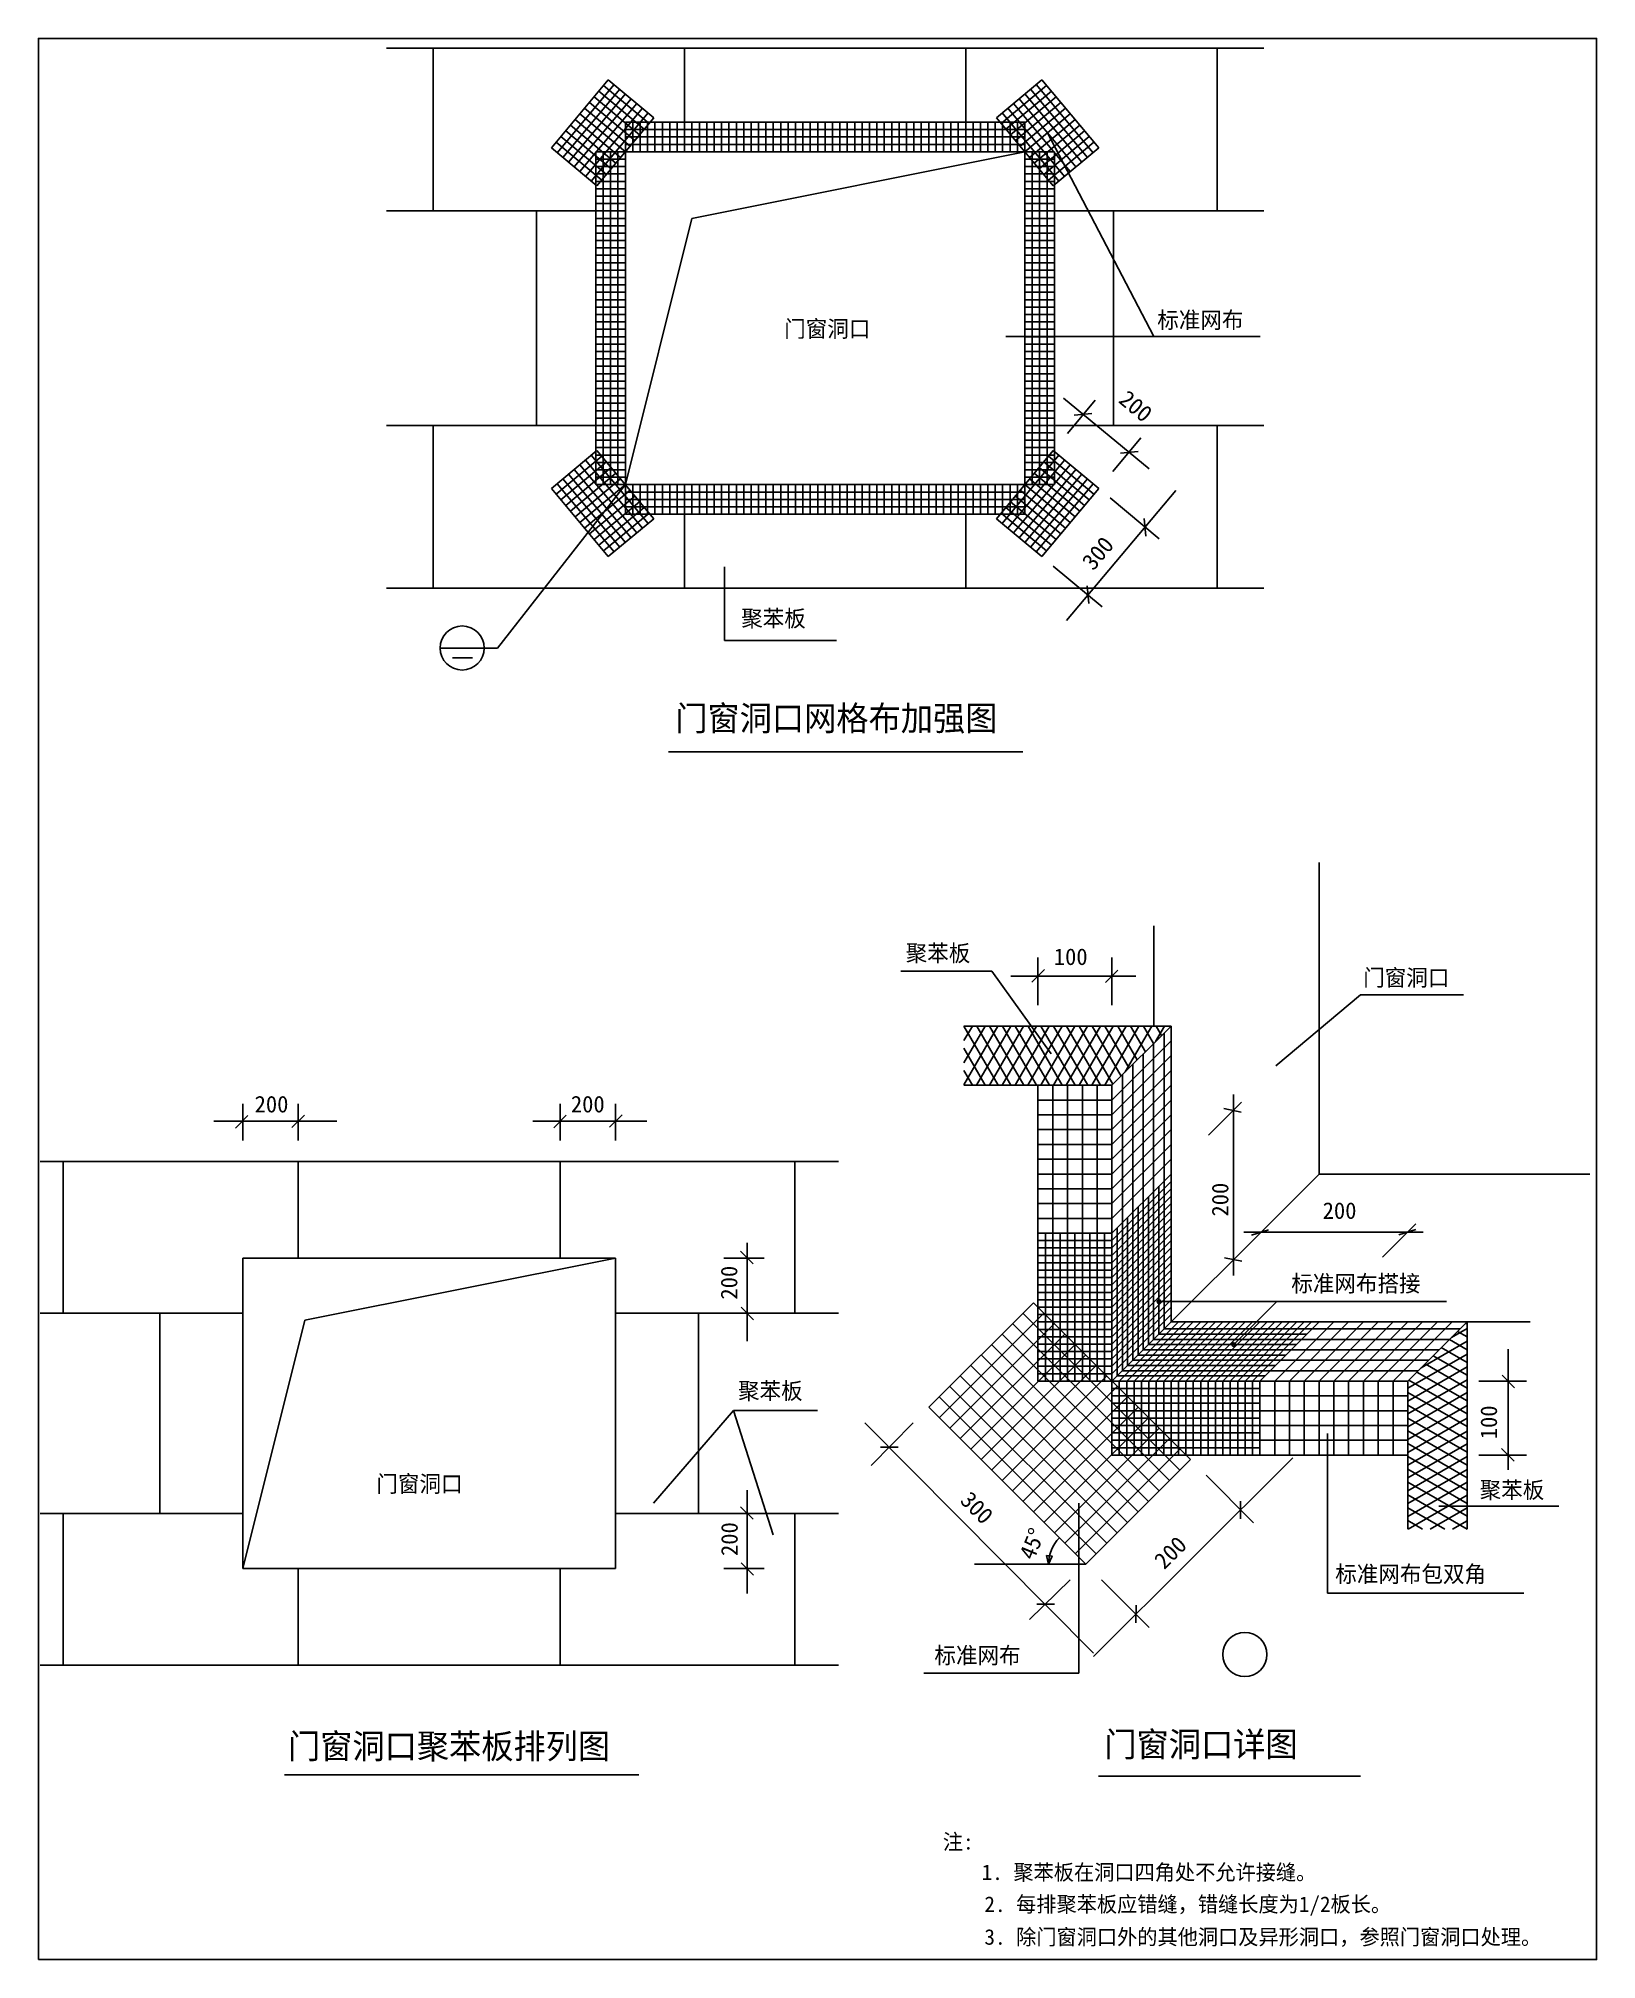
# Model space of a CAD drawing. Header units: metres. Extents: x 32407 to 53469, y -5249 to 20723.
import ezdxf

# ---------------------------------------------------------------- set-up
doc = ezdxf.new("R2010")
doc.units = ezdxf.units.M
doc.layers.add('PUB_DIM', color=3, linetype='Continuous')
doc.layers.add('PUB_TEXT', color=7, linetype='Continuous')

# ---------------------------------------------------------------- blocks, each defined once
blk = doc.blocks.new('_DIMX')
blk.add_lwpolyline([(-88.56, -87.43), (80.89, 81.91)])

msp = doc.modelspace()

# ---------------------------------------------------------------- linework, layer by layer
for p, q in [((37112.51, 20590.39), (48969.54, 20590.39)), ((37741.03, 18390.39), (37741.03, 20590.39)), ((41141.03, 19190.39), (41141.03, 20590.39)), ((44941.03, 19190.39), (44941.03, 20590.39)), ((48341.03, 18390.39), (48341.03, 20590.39)), ((40110.56, 20163.47), (39342.34, 19241.61)), ((40187.38, 20099.45), (39419.16, 19177.59)), ((40264.21, 20035.43), (39495.98, 19113.57)), ((40597.1, 19497.68), (39982.52, 20009.83)), ((40661.12, 19574.5), (40046.54, 20086.65)), ((40725.14, 19651.32), (40110.56, 20163.47)), ((45356.92, 19651.32), (45971.49, 20163.47)), ((45420.94, 19574.5), (46035.51, 20086.65)), ((45484.95, 19497.68), (46099.53, 20009.83)), ((45817.85, 20035.43), (46586.07, 19113.57)), ((45894.67, 20099.45), (46662.89, 19177.59)), ((45971.49, 20163.47), (46739.72, 19241.61)), ((40341.03, 19971.42), (39572.81, 19049.55)), ((40417.85, 19907.4), (39649.63, 18985.53)), ((40494.67, 19843.38), (39726.45, 18921.51)), ((40405.05, 19267.21), (39790.47, 19779.36)), ((40571.49, 19779.36), (39803.27, 18857.5)), ((40469.07, 19344.04), (39854.49, 19856.18)), ((40533.08, 19420.86), (39918.51, 19933.01)), ((45510.56, 19779.36), (46278.78, 18857.5)), ((45548.97, 19420.86), (46163.55, 19933.01)), ((45587.38, 19843.38), (46355.61, 18921.51)), ((45612.99, 19344.04), (46227.57, 19856.18)), ((45664.21, 19907.4), (46432.43, 18985.53)), ((45677.01, 19267.21), (46291.59, 19779.36)), ((45741.03, 19971.42), (46509.25, 19049.55)), ((40212.99, 19036.75), (39598.41, 19548.89)), ((40277.01, 19113.57), (39662.43, 19625.72)), ((40341.03, 19190.39), (39726.45, 19702.54)), ((40648.32, 19715.34), (39880.1, 18793.48)), ((40725.14, 19651.32), (39956.92, 18729.46)), ((40341.03, 19590.39), (40341.03, 19190.39)), ((40341.03, 19590.39), (45741.03, 19590.39)), ((40341.03, 19490.39), (45741.03, 19490.39)), ((40441.03, 19590.39), (40441.03, 19190.39)), ((40541.03, 19590.39), (40541.03, 19190.39)), ((40641.03, 19590.39), (40641.03, 19190.39)), ((40741.03, 19590.39), (40741.03, 19190.39)), ((40841.03, 19590.39), (40841.03, 19190.39)), ((40941.03, 19590.39), (40941.03, 19190.39)), ((41041.03, 19590.39), (41041.03, 19190.39)), ((41141.03, 19590.39), (41141.03, 19190.39)), ((41241.03, 19590.39), (41241.03, 19190.39)), ((41341.03, 19590.39), (41341.03, 19190.39)), ((41441.03, 19590.39), (41441.03, 19190.39)), ((41541.03, 19590.39), (41541.03, 19190.39)), ((41641.03, 19590.39), (41641.03, 19190.39)), ((41741.03, 19590.39), (41741.03, 19190.39)), ((41841.03, 19590.39), (41841.03, 19190.39)), ((41941.03, 19590.39), (41941.03, 19190.39)), ((42041.03, 19590.39), (42041.03, 19190.39)), ((42141.03, 19590.39), (42141.03, 19190.39)), ((42241.03, 19590.39), (42241.03, 19190.39)), ((42341.03, 19590.39), (42341.03, 19190.39)), ((42441.03, 19590.39), (42441.03, 19190.39)), ((42541.03, 19590.39), (42541.03, 19190.39)), ((42641.03, 19590.39), (42641.03, 19190.39)), ((42741.03, 19590.39), (42741.03, 19190.39)), ((42841.03, 19590.39), (42841.03, 19190.39)), ((42941.03, 19590.39), (42941.03, 19190.39)), ((43041.03, 19590.39), (43041.03, 19190.39)), ((43141.03, 19590.39), (43141.03, 19190.39)), ((43241.03, 19590.39), (43241.03, 19190.39)), ((43341.03, 19590.39), (43341.03, 19190.39)), ((43441.03, 19590.39), (43441.03, 19190.39)), ((43541.03, 19590.39), (43541.03, 19190.39)), ((43641.03, 19590.39), (43641.03, 19190.39)), ((43741.03, 19590.39), (43741.03, 19190.39)), ((43841.03, 19590.39), (43841.03, 19190.39)), ((43941.03, 19590.39), (43941.03, 19190.39)), ((44041.03, 19590.39), (44041.03, 19190.39)), ((44141.03, 19590.39), (44141.03, 19190.39)), ((44241.03, 19590.39), (44241.03, 19190.39)), ((44341.03, 19590.39), (44341.03, 19190.39)), ((44441.03, 19590.39), (44441.03, 19190.39)), ((44541.03, 19590.39), (44541.03, 19190.39)), ((44641.03, 19590.39), (44641.03, 19190.39)), ((44741.03, 19590.39), (44741.03, 19190.39)), ((44841.03, 19590.39), (44841.03, 19190.39)), ((44941.03, 19590.39), (44941.03, 19190.39)), ((45041.03, 19590.39), (45041.03, 19190.39)), ((45141.03, 19590.39), (45141.03, 19190.39)), ((45241.03, 19590.39), (45241.03, 19190.39)), ((45341.03, 19590.39), (45341.03, 19190.39)), ((45356.92, 19651.32), (46125.14, 18729.46)), ((45433.74, 19715.34), (46201.96, 18793.48)), ((45441.03, 19590.39), (45441.03, 19190.39)), ((45541.03, 19590.39), (45541.03, 19190.39)), ((45641.03, 19590.39), (45641.03, 19190.39)), ((45741.03, 19190.39), (46355.61, 19702.54)), ((45741.03, 19590.39), (45741.03, 19190.39)), ((45805.05, 19113.57), (46419.62, 19625.72)), ((45869.07, 19036.75), (46483.64, 19548.89)), ((39956.92, 18729.46), (39342.34, 19241.61)), ((40020.94, 18806.28), (39406.36, 19318.43)), ((40084.95, 18883.1), (39470.38, 19395.25)), ((40148.97, 18959.93), (39534.4, 19472.07)), ((40341.03, 19390.39), (45741.03, 19390.39)), ((40341.03, 19290.39), (45741.03, 19290.39)), ((45933.08, 18959.93), (46547.66, 19472.07)), ((45997.1, 18883.1), (46611.68, 19395.25)), ((46048.32, 19446.47), (47484.87, 16693.03)), ((46061.12, 18806.28), (46675.7, 19318.43)), ((46125.14, 18729.46), (46739.72, 19241.61)), ((39941.03, 14690.39), (39941.03, 19190.39)), ((39941.03, 19190.39), (40341.03, 19190.39)), ((39941.03, 19090.39), (40341.03, 19090.39)), ((39941.03, 18990.39), (40341.03, 18990.39)), ((40041.03, 14690.39), (40041.03, 19190.39)), ((40141.03, 14690.39), (40141.03, 19190.39)), ((40241.03, 14690.39), (40241.03, 19190.39)), ((40341.03, 19190.39), (45741.03, 19190.39)), ((40341.03, 14690.39), (40341.03, 19190.39)), ((41241.03, 18290.39), (45741.03, 19190.39)), ((45741.03, 14690.39), (45741.03, 19190.39)), ((46141.03, 19190.39), (45741.03, 19190.39)), ((46141.03, 19090.39), (45741.03, 19090.39)), ((46141.03, 18990.39), (45741.03, 18990.39)), ((45841.03, 14690.39), (45841.03, 19190.39)), ((45941.03, 14690.39), (45941.03, 19190.39)), ((46041.03, 14690.39), (46041.03, 19190.39)), ((46141.03, 14690.39), (46141.03, 19190.39)), ((39941.03, 18890.39), (40341.03, 18890.39)), ((39941.03, 18790.39), (40341.03, 18790.39)), ((46141.03, 18890.39), (45741.03, 18890.39)), ((46141.03, 18790.39), (45741.03, 18790.39)), ((39941.03, 18690.39), (40341.03, 18690.39)), ((39941.03, 18590.39), (40341.03, 18590.39)), ((39941.03, 18490.39), (40341.03, 18490.39)), ((46141.03, 18690.39), (45741.03, 18690.39)), ((46141.03, 18590.39), (45741.03, 18590.39)), ((46141.03, 18490.39), (45741.03, 18490.39)), ((37112.51, 18390.39), (40341.03, 18390.39)), ((39141.03, 15490.39), (39141.03, 18390.39)), ((39941.03, 18390.39), (40341.03, 18390.39)), ((39941.03, 18290.39), (40341.03, 18290.39)), ((39941.03, 18190.39), (40341.03, 18190.39)), ((40341.03, 14690.39), (41241.03, 18290.39)), ((45741.03, 18390.39), (48969.54, 18390.39)), ((46141.03, 18390.39), (45741.03, 18390.39)), ((46141.03, 18290.39), (45741.03, 18290.39)), ((46141.03, 18190.39), (45741.03, 18190.39)), ((46941.03, 15490.39), (46941.03, 18390.39)), ((39941.03, 18090.39), (40341.03, 18090.39)), ((39941.03, 17990.39), (40341.03, 17990.39)), ((46141.03, 18090.39), (45741.03, 18090.39)), ((46141.03, 17990.39), (45741.03, 17990.39)), ((39941.03, 17890.39), (40341.03, 17890.39)), ((39941.03, 17790.39), (40341.03, 17790.39)), ((39941.03, 17690.39), (40341.03, 17690.39)), ((46141.03, 17890.39), (45741.03, 17890.39)), ((46141.03, 17790.39), (45741.03, 17790.39)), ((46141.03, 17690.39), (45741.03, 17690.39)), ((39941.03, 17590.39), (40341.03, 17590.39)), ((39941.03, 17490.39), (40341.03, 17490.39)), ((46141.03, 17590.39), (45741.03, 17590.39)), ((46141.03, 17490.39), (45741.03, 17490.39)), ((39941.03, 17390.39), (40341.03, 17390.39)), ((39941.03, 17290.39), (40341.03, 17290.39)), ((39941.03, 17190.39), (40341.03, 17190.39)), ((46141.03, 17390.39), (45741.03, 17390.39)), ((46141.03, 17290.39), (45741.03, 17290.39)), ((46141.03, 17190.39), (45741.03, 17190.39)), ((39941.03, 17090.39), (40341.03, 17090.39)), ((39941.03, 16990.39), (40341.03, 16990.39)), ((39941.03, 16890.39), (40341.03, 16890.39)), ((46141.03, 17090.39), (45741.03, 17090.39)), ((46141.03, 16990.39), (45741.03, 16990.39)), ((46141.03, 16890.39), (45741.03, 16890.39)), ((39941.03, 16790.39), (40341.03, 16790.39)), ((39941.03, 16690.39), (40341.03, 16690.39)), ((45482.37, 16693.03), (48922.88, 16693.03)), ((46141.03, 16790.39), (45741.03, 16790.39)), ((46141.03, 16690.39), (45741.03, 16690.39)), ((39941.03, 16590.39), (40341.03, 16590.39)), ((39941.03, 16490.39), (40341.03, 16490.39)), ((39941.03, 16390.39), (40341.03, 16390.39)), ((46141.03, 16590.39), (45741.03, 16590.39)), ((46141.03, 16490.39), (45741.03, 16490.39)), ((46141.03, 16390.39), (45741.03, 16390.39)), ((39941.03, 16290.39), (40341.03, 16290.39)), ((39941.03, 16190.39), (40341.03, 16190.39)), ((46141.03, 16290.39), (45741.03, 16290.39)), ((46141.03, 16190.39), (45741.03, 16190.39)), ((39941.03, 16090.39), (40341.03, 16090.39)), ((39941.03, 15990.39), (40341.03, 15990.39)), ((39941.03, 15890.39), (40341.03, 15890.39)), ((46141.03, 16090.39), (45741.03, 16090.39)), ((46141.03, 15990.39), (45741.03, 15990.39)), ((46141.03, 15890.39), (45741.03, 15890.39)), ((47421.83, 14903.15), (46262.65, 15859.48)), ((39941.03, 15790.39), (40341.03, 15790.39)), ((39941.03, 15690.39), (40341.03, 15690.39)), ((39941.03, 15590.39), (40341.03, 15590.39)), ((46141.03, 15790.39), (45741.03, 15790.39)), ((46141.03, 15690.39), (45741.03, 15690.39)), ((46141.03, 15590.39), (45741.03, 15590.39)), ((46317.19, 15381.79), (46693.44, 15833.29)), ((46532.63, 15641.87), (46531.86, 15642.51)), ((37112.51, 15490.39), (40341.03, 15490.39)), ((37741.03, 13290.39), (37741.03, 15490.39)), ((39941.03, 15490.39), (40341.03, 15490.39)), ((39941.03, 15390.39), (40341.03, 15390.39)), ((45741.03, 15490.39), (48969.54, 15490.39)), ((46141.03, 15490.39), (45741.03, 15490.39)), ((46141.03, 15390.39), (45741.03, 15390.39)), ((48341.03, 13290.39), (48341.03, 15490.39)), ((39956.92, 15151.32), (39342.34, 14639.18)), ((40020.94, 15074.5), (39406.36, 14562.35)), ((40648.32, 14165.44), (39880.1, 15087.31)), ((39941.03, 15290.39), (40341.03, 15290.39)), ((39941.03, 15190.39), (40341.03, 15190.39)), ((39941.03, 15090.39), (40341.03, 15090.39)), ((40725.14, 14229.46), (39956.92, 15151.32)), ((45356.92, 14229.46), (46125.14, 15151.32)), ((45433.74, 14165.44), (46201.96, 15087.31)), ((46141.03, 15290.39), (45741.03, 15290.39)), ((46141.03, 15190.39), (45741.03, 15190.39)), ((46141.03, 15090.39), (45741.03, 15090.39)), ((46061.12, 15074.5), (46675.7, 14562.35)), ((46125.14, 15151.32), (46739.72, 14639.18)), ((46931.77, 14869.64), (47308.02, 15321.14)), ((47148.74, 15128.44), (47149.51, 15127.8)), ((40084.95, 14997.68), (39470.38, 14485.53)), ((40148.97, 14920.86), (39534.4, 14408.71)), ((40341.03, 13909.37), (39572.81, 14831.23)), ((40212.99, 14844.04), (39598.41, 14331.89)), ((40417.85, 13973.39), (39649.63, 14895.25)), ((40494.67, 14037.4), (39726.45, 14959.27)), ((40571.49, 14101.42), (39803.27, 15023.29)), ((39941.03, 14990.39), (40341.03, 14990.39)), ((39941.03, 14890.39), (40341.03, 14890.39)), ((45510.56, 14101.42), (46278.78, 15023.29)), ((45587.38, 14037.4), (46355.61, 14959.27)), ((45664.21, 13973.39), (46432.43, 14895.25)), ((46141.03, 14990.39), (45741.03, 14990.39)), ((46141.03, 14890.39), (45741.03, 14890.39)), ((45741.03, 13909.37), (46509.25, 14831.23)), ((45869.07, 14844.04), (46483.64, 14331.89)), ((45933.08, 14920.86), (46547.66, 14408.71)), ((45997.1, 14997.68), (46611.68, 14485.53)), ((40110.56, 13717.31), (39342.34, 14639.18)), ((40187.38, 13781.33), (39419.16, 14703.2)), ((40264.21, 13845.35), (39495.98, 14767.21)), ((40277.01, 14767.21), (39662.43, 14255.07)), ((40341.03, 14690.39), (39726.45, 14178.24)), ((40405.05, 14613.57), (39790.47, 14101.42)), ((39941.03, 14790.39), (40341.03, 14790.39)), ((39941.03, 14690.39), (40341.03, 14690.39)), ((40341.03, 14690.39), (45741.03, 14690.39)), ((40341.03, 14290.39), (40341.03, 14690.39)), ((40341.03, 14590.39), (45741.03, 14590.39)), ((40441.03, 14290.39), (40441.03, 14690.39)), ((40541.03, 14290.39), (40541.03, 14690.39)), ((40641.03, 14290.39), (40641.03, 14690.39)), ((40741.03, 14290.39), (40741.03, 14690.39)), ((40841.03, 14290.39), (40841.03, 14690.39)), ((40941.03, 14290.39), (40941.03, 14690.39)), ((41041.03, 14290.39), (41041.03, 14690.39)), ((41141.03, 13290.39), (41141.03, 14690.39)), ((41141.03, 14290.39), (41141.03, 14690.39)), ((41241.03, 14290.39), (41241.03, 14690.39)), ((41341.03, 14290.39), (41341.03, 14690.39)), ((41441.03, 14290.39), (41441.03, 14690.39)), ((41541.03, 14290.39), (41541.03, 14690.39)), ((41641.03, 14290.39), (41641.03, 14690.39)), ((41741.03, 14290.39), (41741.03, 14690.39)), ((41841.03, 14290.39), (41841.03, 14690.39)), ((41941.03, 14290.39), (41941.03, 14690.39)), ((42041.03, 14290.39), (42041.03, 14690.39)), ((42141.03, 14290.39), (42141.03, 14690.39)), ((42241.03, 14290.39), (42241.03, 14690.39)), ((42341.03, 14290.39), (42341.03, 14690.39)), ((42441.03, 14290.39), (42441.03, 14690.39)), ((42541.03, 14290.39), (42541.03, 14690.39)), ((42641.03, 14290.39), (42641.03, 14690.39)), ((42741.03, 14290.39), (42741.03, 14690.39)), ((42841.03, 14290.39), (42841.03, 14690.39)), ((42941.03, 14290.39), (42941.03, 14690.39)), ((43041.03, 14290.39), (43041.03, 14690.39)), ((43141.03, 14290.39), (43141.03, 14690.39)), ((43241.03, 14290.39), (43241.03, 14690.39)), ((43341.03, 14290.39), (43341.03, 14690.39)), ((43441.03, 14290.39), (43441.03, 14690.39)), ((43541.03, 14290.39), (43541.03, 14690.39)), ((43641.03, 14290.39), (43641.03, 14690.39)), ((43741.03, 14290.39), (43741.03, 14690.39)), ((43841.03, 14290.39), (43841.03, 14690.39)), ((43941.03, 14290.39), (43941.03, 14690.39)), ((44041.03, 14290.39), (44041.03, 14690.39)), ((44141.03, 14290.39), (44141.03, 14690.39)), ((44241.03, 14290.39), (44241.03, 14690.39)), ((44341.03, 14290.39), (44341.03, 14690.39)), ((44441.03, 14290.39), (44441.03, 14690.39)), ((44541.03, 14290.39), (44541.03, 14690.39)), ((44641.03, 14290.39), (44641.03, 14690.39)), ((44741.03, 14290.39), (44741.03, 14690.39)), ((44841.03, 14290.39), (44841.03, 14690.39)), ((44941.03, 13290.39), (44941.03, 14690.39)), ((44941.03, 14290.39), (44941.03, 14690.39)), ((45041.03, 14290.39), (45041.03, 14690.39)), ((45141.03, 14290.39), (45141.03, 14690.39)), ((45241.03, 14290.39), (45241.03, 14690.39)), ((45341.03, 14290.39), (45341.03, 14690.39)), ((45441.03, 14290.39), (45441.03, 14690.39)), ((45541.03, 14290.39), (45541.03, 14690.39)), ((45641.03, 14290.39), (45641.03, 14690.39)), ((45677.01, 14613.57), (46291.59, 14101.42)), ((46141.03, 14790.39), (45741.03, 14790.39)), ((45741.03, 14690.39), (46355.61, 14178.24)), ((46141.03, 14690.39), (45741.03, 14690.39)), ((45741.03, 14290.39), (45741.03, 14690.39)), ((45805.05, 14767.21), (46419.62, 14255.07)), ((45817.85, 13845.35), (46586.07, 14767.21)), ((45894.67, 13781.33), (46662.89, 14703.2)), ((45971.49, 13717.31), (46739.72, 14639.18)), ((46305.87, 12855.67), (47781, 14613.14)), ((40469.07, 14536.75), (39854.49, 14024.6)), ((40533.08, 14459.93), (39918.51, 13947.78)), ((40597.1, 14383.1), (39982.52, 13870.96)), ((40661.12, 14306.28), (40046.54, 13794.13)), ((40341.03, 14490.39), (45741.03, 14490.39)), ((40341.03, 14390.39), (45741.03, 14390.39)), ((40341.03, 14290.39), (45741.03, 14290.39)), ((45420.94, 14306.28), (46035.51, 13794.13)), ((45484.95, 14383.1), (46099.53, 13870.96)), ((45548.97, 14459.93), (46163.55, 13947.78)), ((45612.99, 14536.75), (46227.57, 14024.6)), ((46893.36, 14511.14), (47556.03, 13958.92)), ((40725.14, 14229.46), (40110.56, 13717.31)), ((45356.92, 14229.46), (45971.49, 13717.31)), ((41683.19, 13579.94), (41683.19, 12583.97)), ((46125.14, 13589.27), (46787.8, 13037.05)), ((37112.51, 13290.39), (48969.54, 13290.39)), ((38610.53, 12481.73), (37839.77, 12481.73)), ((41683.19, 12583.97), (43193.83, 12583.97)), ((38003.52, 12346.96), (38275.96, 12346.96)), ((40921.79, 11078.63), (45715.43, 11078.63)), ((49718.08, 5370.98), (49718.08, 9581.61)), ((47483.62, 7370.98), (47483.62, 8726.95)), ((44064.98, 8112.59), (45296.18, 8112.59)), ((45296.18, 8112.59), (46095.87, 6993.99)), ((45918.08, 7651.85), (45918.08, 8296.65)), ((46918.08, 7651.85), (46918.08, 8296.65)), ((45550.22, 8046.65), (47240.7, 8046.65)), ((50277.03, 7794.53), (49133.32, 6832.24)), ((51670.62, 7794.53), (50277.03, 7794.53)), ((47718.08, 7370.98), (44918.08, 7370.98)), ((44918.08, 7370.98), (45379.96, 6570.98)), ((44918.08, 6574.98), (45377.65, 7370.98)), ((44918.08, 6874.98), (45204.44, 7370.98)), ((44918.08, 7174.98), (45031.24, 7370.98)), ((44918.08, 7370.98), (47718.08, 7370.98)), ((45088.97, 6570.98), (45550.85, 7370.98)), ((45091.28, 7370.98), (45553.16, 6570.98)), ((45262.18, 6570.98), (45724.06, 7370.98)), ((45264.49, 7370.98), (45726.37, 6570.98)), ((45435.38, 6570.98), (45897.26, 7370.98)), ((45437.69, 7370.98), (45899.57, 6570.98)), ((45608.59, 6570.98), (46070.47, 7370.98)), ((45610.9, 7370.98), (46072.78, 6570.98)), ((45781.79, 6570.98), (46243.67, 7370.98)), ((45784.1, 7370.98), (46245.98, 6570.98)), ((45955, 6570.98), (46416.88, 7370.98)), ((45957.31, 7370.98), (46419.19, 6570.98)), ((46128.2, 6570.98), (46590.08, 7370.98)), ((46130.51, 7370.98), (46592.39, 6570.98)), ((46301.41, 6570.98), (46763.29, 7370.98)), ((46303.72, 7370.98), (46765.6, 6570.98)), ((46474.61, 6570.98), (46936.49, 7370.98)), ((46476.92, 7370.98), (46931.22, 6584.12)), ((46647.82, 6570.98), (47109.7, 7370.98)), ((46650.13, 7370.98), (47041.02, 6693.93)), ((46821.02, 6570.98), (47282.9, 7370.98)), ((46823.33, 7370.98), (47150.83, 6803.73)), ((46918.08, 6570.98), (47718.08, 7370.98)), ((47718.08, 7370.98), (46918.08, 6570.98)), ((46996.54, 7370.98), (47260.64, 6913.54)), ((47098.25, 6751.16), (47456.11, 7370.98)), ((47169.74, 7370.98), (47370.45, 7023.35)), ((47342.95, 7370.98), (47480.25, 7133.16)), ((47342.95, 7370.98), (47480.25, 7133.16)), ((47508.06, 7160.96), (47629.31, 7370.98)), ((47516.15, 7370.98), (47590.06, 7242.96)), ((47623.08, 3275.98), (47623.08, 7275.98)), ((47718.08, 3370.98), (47718.08, 7370.98)), ((44918.08, 7070.98), (45206.75, 6570.98)), ((46918.08, 6370.98), (47718.08, 7170.98)), ((47482.08, 3134.98), (47482.08, 7134.98)), ((44918.08, 6770.98), (45033.55, 6570.98)), ((46918.08, 6170.98), (47718.08, 6970.98)), ((46918.08, 5970.98), (47718.08, 6770.98)), ((47200.08, 2852.98), (47200.08, 6852.98)), ((47341.08, 2993.98), (47341.08, 6993.98)), ((44918.08, 6570.98), (46918.08, 6570.98)), ((46918.08, 6570.98), (44918.08, 6570.98)), ((45918.08, 2570.98), (45918.08, 6570.98)), ((46118.08, 2570.98), (46118.08, 6570.98)), ((46318.08, 2570.98), (46318.08, 6570.98)), ((46518.08, 2570.98), (46518.08, 6570.98)), ((46718.08, 2570.98), (46718.08, 6570.98)), ((46918.08, 1570.98), (46918.08, 6570.98)), ((46918.08, 5770.98), (47718.08, 6570.98)), ((47059.08, 2711.98), (47059.08, 6711.98)), ((35169.41, 5822.93), (35169.41, 6317.46)), ((35915.84, 5822.93), (35915.84, 6317.46)), ((39461.38, 5822.93), (39461.38, 6317.46)), ((40207.81, 5822.93), (40207.81, 6317.46)), ((45918.08, 6370.98), (46918.08, 6370.98)), ((46918.08, 5570.98), (47718.08, 6370.98)), ((48223.36, 5894.36), (48671.65, 6342.65)), ((48560.49, 4019.36), (48560.49, 6443.62)), ((36442.43, 6084.2), (34780, 6084.2)), ((35168.48, 6084.2), (35167.54, 6084.2)), ((35916.77, 6084.2), (35917.7, 6084.2)), ((40629.17, 6084.2), (39089.12, 6084.2)), ((39460.44, 6084.2), (39459.51, 6084.2)), ((40208.74, 6084.2), (40209.67, 6084.2)), ((45918.08, 6170.98), (46918.08, 6170.98)), ((46918.08, 5370.98), (47718.08, 6170.98)), ((45918.08, 5970.98), (46918.08, 5970.98)), ((45918.08, 5770.98), (46918.08, 5770.98)), ((46918.08, 5170.98), (47718.08, 5970.98)), ((46918.08, 4970.98), (47718.08, 5770.98)), ((32428.95, 5541.49), (43220.13, 5541.49)), ((32743.51, 3488.81), (32743.51, 5541.49)), ((35915.84, 4235.24), (35915.84, 5541.49)), ((39461.38, 4235.24), (39461.38, 5541.49)), ((42633.7, 3488.81), (42633.7, 5541.49)), ((45918.08, 5570.98), (46918.08, 5570.98)), ((46918.08, 4770.98), (47718.08, 5570.98)), ((45918.08, 5370.98), (46918.08, 5370.98)), ((46918.08, 2570.98), (49718.08, 5370.98)), ((46918.08, 4570.98), (47718.08, 5370.98)), ((46918.08, 4470.98), (47718.08, 5270.98)), ((47552.58, 3205.48), (47552.58, 5205.48)), ((49718.08, 5370.98), (53377.58, 5370.98)), ((45918.08, 5170.98), (46918.08, 5170.98)), ((45918.08, 4970.98), (46918.08, 4970.98)), ((46918.08, 4370.98), (47718.08, 5170.98)), ((46918.08, 4270.98), (47718.08, 5070.98)), ((46918.08, 4170.98), (47718.08, 4970.98)), ((47411.58, 3064.48), (47411.58, 5064.48)), ((45918.08, 4770.98), (46918.08, 4770.98)), ((46918.08, 4070.98), (47718.08, 4870.98)), ((46918.08, 3970.98), (47718.08, 4770.98)), ((47129.58, 2782.48), (47129.58, 4782.48)), ((47270.58, 2923.48), (47270.58, 4923.48)), ((48560.49, 4000.35), (48560.49, 4727.09)), ((50576.39, 4247.39), (51024.67, 4695.67)), ((41985.99, 3113.12), (41985.99, 4442.15)), ((45918.08, 4570.98), (46918.08, 4570.98)), ((45918.08, 4470.98), (46918.08, 4470.98)), ((46018.08, 2570.98), (46018.08, 4570.98)), ((46218.08, 2570.98), (46218.08, 4570.98)), ((46418.08, 2570.98), (46418.08, 4570.98)), ((46618.08, 2570.98), (46618.08, 4570.98)), ((46818.08, 2570.98), (46818.08, 4570.98)), ((46918.08, 3870.98), (47718.08, 4670.98)), ((46918.08, 3770.98), (47718.08, 4570.98)), ((46918.08, 3670.98), (47718.08, 4470.98)), ((46988.58, 2641.48), (46988.58, 4641.48)), ((48701.38, 4584.52), (51125.65, 4584.52)), ((35169.41, 36.57), (35169.41, 4235.24)), ((35169.41, 4235.24), (40207.81, 4235.24)), ((36009.14, 3395.5), (40207.81, 4235.24)), ((40207.81, 36.57), (40207.81, 4235.24)), ((41669.79, 4235.24), (42219.25, 4235.24)), ((41985.99, 4236.17), (41985.99, 4237.1)), ((45918.08, 4370.98), (46918.08, 4370.98)), ((45918.08, 4270.98), (46918.08, 4270.98)), ((45918.08, 4170.98), (46918.08, 4170.98)), ((46918.08, 3570.98), (47718.08, 4370.98)), ((46918.08, 3470.98), (47718.08, 4270.98)), ((46918.08, 3370.98), (47718.08, 4170.98)), ((45918.08, 4070.98), (46918.08, 4070.98)), ((45918.08, 3970.98), (46918.08, 3970.98)), ((46918.08, 3270.98), (47718.08, 4070.98)), ((46918.08, 3170.98), (47718.08, 3970.98)), ((45918.08, 3870.98), (46918.08, 3870.98)), ((45918.08, 3770.98), (46918.08, 3770.98)), ((45918.08, 3670.98), (46918.08, 3670.98)), ((46918.08, 3070.98), (47718.08, 3870.98)), ((46918.08, 2970.98), (47718.08, 3770.98)), ((46918.08, 2870.98), (47718.08, 3670.98)), ((47552.58, 3646.2), (51441.5, 3646.2)), ((48564.89, 3064.48), (49146.61, 3646.2)), ((32428.95, 3488.81), (35169.41, 3488.81)), ((34049.77, 783), (34049.77, 3488.81)), ((35169.41, 36.57), (36009.14, 3395.5)), ((40207.81, 3488.81), (43220.13, 3488.81)), ((41327.45, 783), (41327.45, 3488.81)), ((41669.79, 3488.81), (42219.25, 3488.81)), ((41985.99, 3487.88), (41985.99, 3486.94)), ((44443.2, 2217.43), (45857.42, 3631.64)), ((44584.62, 2076), (45998.84, 3490.22)), ((47837.32, 1368.9), (45715.99, 3490.22)), ((47978.74, 1510.32), (45857.42, 3631.64)), ((45918.08, 3570.98), (46918.08, 3570.98)), ((45918.08, 3470.98), (46918.08, 3470.98)), ((46918.08, 2770.98), (47718.08, 3570.98)), ((46918.08, 2670.98), (47718.08, 3470.98)), ((44726.05, 1934.58), (46140.26, 3348.8)), ((44867.47, 1793.16), (46281.68, 3207.38)), ((47554.47, 1086.06), (45433.15, 3207.38)), ((47695.89, 1227.48), (45574.57, 3348.8)), ((45918.08, 3370.98), (46918.08, 3370.98)), ((45918.08, 3270.98), (46918.08, 3270.98)), ((45918.08, 3170.98), (46918.08, 3170.98)), ((47018.08, 2570.98), (47818.08, 3370.98)), ((47118.08, 2570.98), (47918.08, 3370.98)), ((47218.08, 2570.98), (48018.08, 3370.98)), ((47318.08, 2570.98), (48118.08, 3370.98)), ((47418.08, 2570.98), (48218.08, 3370.98)), ((47482.08, 3134.98), (51482.08, 3134.98)), ((47518.08, 2570.98), (48318.08, 3370.98)), ((47552.58, 3205.48), (49552.58, 3205.48)), ((47618.08, 2570.98), (48418.08, 3370.98)), ((47623.08, 3275.98), (51623.08, 3275.98)), ((47718.08, 3370.98), (52571.92, 3370.98)), ((47718.08, 2570.98), (48518.08, 3370.98)), ((47818.08, 2570.98), (48618.08, 3370.98)), ((47918.08, 2570.98), (48718.08, 3370.98)), ((48018.08, 2570.98), (48818.08, 3370.98)), ((48118.08, 2570.98), (48918.08, 3370.98)), ((48218.08, 2570.98), (49018.08, 3370.98)), ((48318.08, 2570.98), (49118.08, 3370.98)), ((48418.08, 2570.98), (49218.08, 3370.98)), ((48518.08, 2570.98), (49318.08, 3370.98)), ((48618.08, 2570.98), (49418.08, 3370.98)), ((48718.08, 2570.98), (49518.08, 3370.98)), ((48818.08, 2570.98), (49618.08, 3370.98)), ((48918.08, 2570.98), (49718.08, 3370.98)), ((49118.08, 2570.98), (49918.08, 3370.98)), ((49318.08, 2570.98), (50118.08, 3370.98)), ((49518.08, 2570.98), (50318.08, 3370.98)), ((49718.08, 2570.98), (50518.08, 3370.98)), ((49918.08, 2570.98), (50718.08, 3370.98)), ((50118.08, 2570.98), (50918.08, 3370.98)), ((50318.08, 2570.98), (51118.08, 3370.98)), ((50518.08, 2570.98), (51318.08, 3370.98)), ((50718.08, 2570.98), (51518.08, 3370.98)), ((50918.08, 2570.98), (51718.08, 3370.98)), ((50918.08, 2570.98), (51718.08, 3370.98)), ((51718.08, 2995.85), (51480.25, 3133.16)), ((51718.08, 2995.85), (51480.25, 3133.16)), ((51508.06, 3160.96), (51718.08, 3282.22)), ((51718.08, 3169.06), (51590.06, 3242.96)), ((51718.08, 3342.26), (51699.87, 3352.77)), ((51718.08, 3370.98), (51718.08, 570.98)), ((51718.08, 3370.98), (51718.08, 570.98)), ((45008.89, 1651.74), (46423.1, 3065.95)), ((47271.63, 803.21), (45150.31, 2924.53)), ((45150.31, 1510.32), (46564.52, 2924.53)), ((47413.05, 944.63), (45291.73, 3065.95)), ((45918.08, 3070.98), (46918.08, 3070.98)), ((45918.08, 2970.98), (46918.08, 2970.98)), ((45918.08, 2870.98), (46918.08, 2870.98)), ((47270.58, 2923.48), (49270.58, 2923.48)), ((47341.08, 2993.98), (51341.08, 2993.98)), ((47411.58, 3064.48), (49411.58, 3064.48)), ((50918.08, 2473.93), (51718.08, 2935.81)), ((51098.25, 2751.16), (51718.08, 3109.01)), ((51718.08, 2649.44), (51260.64, 2913.54)), ((51718.08, 2822.65), (51370.45, 3023.35)), ((52273.82, 1373.93), (52273.82, 3004.43)), ((46988.79, 520.37), (44867.47, 2641.69)), ((47130.21, 661.79), (45008.89, 2783.11)), ((45291.73, 1368.9), (46705.94, 2783.11)), ((45433.15, 1227.48), (46847.37, 2641.69)), ((45918.08, 2770.98), (46918.08, 2770.98)), ((45918.08, 2670.98), (46918.08, 2670.98)), ((46988.58, 2641.48), (48988.58, 2641.48)), ((47059.08, 2711.98), (51059.08, 2711.98)), ((47129.58, 2782.48), (49129.58, 2782.48)), ((47200.08, 2852.98), (51200.08, 2852.98)), ((50918.08, 2300.72), (51718.08, 2762.6)), ((51718.08, 2303.03), (51041.02, 2693.93)), ((51718.08, 2476.24), (51150.83, 2803.73)), ((46705.94, 237.53), (44584.62, 2358.85)), ((46847.37, 378.95), (44726.05, 2500.27)), ((45574.57, 1086.06), (46988.79, 2500.27)), ((45715.99, 944.63), (47130.21, 2358.85)), ((45918.08, 2570.98), (50918.08, 2570.98)), ((46918.08, 2470.98), (48918.08, 2470.98)), ((46918.08, 2370.98), (50918.08, 2370.98)), ((47018.08, 1570.98), (47018.08, 2570.98)), ((47118.08, 1570.98), (47118.08, 2570.98)), ((47218.08, 1570.98), (47218.08, 2570.98)), ((47318.08, 1570.98), (47318.08, 2570.98)), ((47418.08, 1570.98), (47418.08, 2570.98)), ((47518.08, 1570.98), (47518.08, 2570.98)), ((47618.08, 1570.98), (47618.08, 2570.98)), ((47718.08, 1570.98), (47718.08, 2570.98)), ((47818.08, 1570.98), (47818.08, 2570.98)), ((47918.08, 1570.98), (47918.08, 2570.98)), ((48018.08, 1570.98), (48018.08, 2570.98)), ((48118.08, 1570.98), (48118.08, 2570.98)), ((48218.08, 1570.98), (48218.08, 2570.98)), ((48318.08, 1570.98), (48318.08, 2570.98)), ((48418.08, 1570.98), (48418.08, 2570.98)), ((48518.08, 1570.98), (48518.08, 2570.98)), ((48618.08, 1570.98), (48618.08, 2570.98)), ((48718.08, 1570.98), (48718.08, 2570.98)), ((48818.08, 1570.98), (48818.08, 2570.98)), ((48818.08, 1570.98), (48818.08, 2570.98)), ((48918.08, 1570.98), (48918.08, 2570.98)), ((48918.08, 1570.98), (48918.08, 2570.98)), ((49118.08, 1570.98), (49118.08, 2570.98)), ((49318.08, 1570.98), (49318.08, 2570.98)), ((49518.08, 1570.98), (49518.08, 2570.98)), ((49718.08, 1570.98), (49718.08, 2570.98)), ((49918.08, 1570.98), (49918.08, 2570.98)), ((50118.08, 1570.98), (50118.08, 2570.98)), ((50318.08, 1570.98), (50318.08, 2570.98)), ((50518.08, 1570.98), (50518.08, 2570.98)), ((50718.08, 1570.98), (50718.08, 2570.98)), ((50918.08, 2127.52), (51718.08, 2589.4)), ((50918.08, 570.98), (50918.08, 2570.98)), ((50918.08, 570.98), (50918.08, 2570.98)), ((51718.08, 1956.62), (50918.08, 2418.5)), ((50918.08, 1954.31), (51718.08, 2416.19)), ((51718.08, 2129.83), (50931.22, 2584.12)), ((51879.02, 2570.98), (52523.82, 2570.98)), ((41804.3, 2171.86), (40720.09, 920.34)), ((42337.68, 494.77), (41804.3, 2171.86)), ((41804.3, 2171.86), (42936.73, 2171.86)), ((46564.52, 96.11), (44443.2, 2217.43)), ((45857.42, 803.21), (47271.63, 2217.43)), ((46918.08, 2270.98), (48918.08, 2270.98)), ((46918.08, 2170.98), (50918.08, 2170.98)), ((51718.08, 1783.41), (50918.08, 2245.3)), ((50918.08, 1781.11), (51718.08, 2242.99)), ((43577.77, 2008.37), (46668.31, -1108.01)), ((44231.07, 2005.29), (43661.63, 1431.95)), ((45998.84, 661.79), (47413.05, 2076)), ((46140.26, 520.37), (47554.47, 1934.58)), ((46918.08, 2070.98), (48918.08, 2070.98)), ((46918.08, 1970.98), (50918.08, 1970.98)), ((46918.08, 1870.98), (48918.08, 1870.98)), ((49832.91, 1863.65), (49832.91, -294.88)), ((51718.08, 1610.21), (50918.08, 2072.09)), ((50918.08, 1607.9), (51718.08, 2069.78)), ((51718.08, 1437), (50918.08, 1898.88)), ((50918.08, 1434.7), (51718.08, 1896.58)), ((46281.68, 378.95), (47695.89, 1793.16)), ((46423.1, 237.53), (47837.32, 1651.74)), ((46423.1, 237.53), (47837.32, 1651.74)), ((46918.08, 1770.98), (50918.08, 1770.98)), ((46918.08, 1670.98), (48918.08, 1670.98)), ((46918.08, 1570.98), (50918.08, 1570.98)), ((51718.08, 1263.8), (50918.08, 1725.68)), ((50918.08, 1261.49), (51718.08, 1723.37)), ((51879.02, 1570.98), (52523.82, 1570.98)), ((46564.52, 96.11), (47978.74, 1510.32)), ((46670.85, -1153.07), (49361.47, 1535.49)), ((51718.08, 1090.59), (50918.08, 1552.47)), ((50918.08, 1088.29), (51718.08, 1550.17)), ((51718.08, 917.39), (50918.08, 1379.27)), ((50918.08, 915.08), (51718.08, 1376.96)), ((41985.99, 1095.99), (41985.99, -302.02)), ((48190.87, 1298.19), (48833.75, 655.31)), ((51718.08, 744.18), (50918.08, 1206.06)), ((50918.08, 741.88), (51718.08, 1203.76)), ((32428.95, 783), (35169.41, 783)), ((32743.51, -1269.68), (32743.51, 783)), ((40207.81, 783), (43220.13, 783)), ((41669.79, 783), (42219.25, 783)), ((41985.99, 783.94), (41985.99, 784.87)), ((42633.7, -1269.68), (42633.7, 783)), ((46472.24, 920.4), (46472.24, -1378.91)), ((51718.08, 570.98), (50918.08, 1032.86)), ((51418.08, 570.98), (50918.08, 859.65)), ((50922.08, 570.98), (51718.08, 1030.55)), ((51222.08, 570.98), (51718.08, 857.35)), ((51336.69, 878.9), (52961.37, 878.9)), ((51118.08, 570.98), (50918.08, 686.45)), ((51522.08, 570.98), (51718.08, 684.14)), ((35169.41, 36.57), (40207.81, 36.57)), ((35915.84, -1269.68), (35915.84, 36.57)), ((39461.38, -1269.68), (39461.38, 36.57)), ((41669.79, 36.57), (42219.25, 36.57)), ((41985.99, 35.64), (41985.99, 34.71)), ((46564.52, 96.11), (45061.95, 96.11)), ((46352.39, -116.03), (45805.95, -649.67)), ((46776.66, -116.03), (47419.53, -758.9)), ((49832.91, -294.88), (52486.45, -294.88)), ((32428.95, -1269.68), (43220.13, -1269.68)), ((46472.24, -1378.91), (44376.05, -1378.91)), ((35734.58, -2752.79), (40524.5, -2752.79)), ((46738.16, -2768.94), (50276.97, -2768.94))]:
    msp.add_line(p, q)
for points in [[(32406.86, -5248.94), (32406.86, 20722.66), (53469.38, 20722.66), (53469.38, -5248.94)], [(46034.91, 213.79), (46109.17, 206.79), (46061.44, 97.11), (46061.44, 97.11)]]:
    msp.add_lwpolyline(points, close=True)
for points in [[(47527.58, 3646.2, 1), (47577.58, 3646.2, 1)], [(48539.89, 3064.48, 1), (48589.89, 3064.48, 1)]]:
    msp.add_lwpolyline(points, format="xyb", close=True)
for centre, radius, start, end in [((46564.52, 96.11), 503.09, 135.11, 179.89), ((48713.96, -1124.91), 298, 0, 180), ((48713.96, -1124.91), 298, 180, 0)]:
    msp.add_arc(centre, radius, start, end)
at = {"layer": 'PUB_DIM'}
msp.add_line((38610.53, 12481.73), (40341.03, 14690.39), dxfattribs=at)
at = {"layer": 'PUB_TEXT'}
msp.add_circle((38134.25, 12481.73), 298, dxfattribs=at)

# ---------------------------------------------------------------- block references
for p, rotation in [((46533.39, 15641.23), 320.19), ((47147.97, 15129.08), 140.19), ((47363.97, 14118.96), 50.19), ((46595.75, 13197.1), 230.19), ((45918.08, 8046.65), 180), ((48551.24, 6229.36), 303.71), ((35914.06, 6080.34), 180), ((40207.81, 6084.2), 180), ((48923.93, 4582.74), 332.51), ((50916.19, 4586.98), 332.51), ((41985.99, 4237.1), 270), ((48562.16, 4212.73), 303.71), ((41985.99, 3488.81), 90), ((52273.82, 2570.98), 90), ((43904.24, 1678.46), 135), ((52273.82, 1570.98), 270), ((41985.99, 784.87), 270), ((48656.97, 832.09), 45), ((41985.99, 34.71), 90), ((46025.56, -442.86), 315), ((47242.76, -582.13), 225)]:
    msp.add_blockref('_DIMX', p, dxfattribs=dict(rotation=rotation))
for p in [(46918.08, 8046.65), (35157.17, 6080.34), (39461.38, 6084.2)]:
    msp.add_blockref('_DIMX', p)

# ---------------------------------------------------------------- texts
for s, rotation, p in [('200', 320.19, (46993.83, 15811.5)), ('300', 50.19, (46667.08, 13517.01)), ('200', 90, (48492.21, 4795.77)), ('200', 90, (41853.91, 3673.13)), ('100', 90, (52123.82, 1785.27)), ('300', 315, (44852.77, 942.06)), ('200', 90, (41858.93, 206.68)), ('45°', 67.5, (45861.8, 137.53)), ('200', 45, (47625.6, 12.85))]:
    msp.add_text(s, height=224, rotation=rotation).set_placement(p)
for s, p in [('100', (46132.36, 8196.65)), ('200', (35329.12, 6203.5)), ('200', (39604.27, 6203.84)), ('200', (49766.51, 4764.26))]:
    msp.add_text(s, height=224).set_placement(p)
for s, height, p in [('门窗洞口', 224, (42487.61, 16685.42)), ('标准网布', 224, (47530.94, 16804.49)), ('聚苯板', 224, (41906.49, 12769.46)), ('门窗洞口网格布加强图', 335, (41015.08, 11364.48)), ('聚苯板', 224, (44129.82, 8244.35)), ('门窗洞口', 224, (50314.77, 7913.3)), ('标准网布搭接', 224, (49342.49, 3778.85)), ('聚苯板', 224, (41863.44, 2327.34)), ('门窗洞口', 224, (36975.54, 1070.82)), ('聚苯板', 224, (51888.58, 988.58)), ('标准网布包双角', 224, (49937.13, -149.11)), ('标准网布', 224, (44518.44, -1248.3)), ('门窗洞口聚苯板排列图', 335, (35780.34, -2531.62)), ('门窗洞口详图', 335, (46815.26, -2506.44)), ('注:', 210, (44632.19, -3761.42)), ('1. 聚苯板在洞口四角处不允许接缝。', 210, (45157.11, -4173.59)), ('2. 每排聚苯板应错缝，错缝长度为1/2板长。', 210, (45194.34, -4605.2)), ('3. 除门窗洞口外的其他洞口及异形洞口，参照门窗洞口处理。', 210, (45194.34, -5048.09))]:
    msp.add_text(s, height=height, dxfattribs=at).set_placement(p)

doc.saveas('drawing.dxf')
